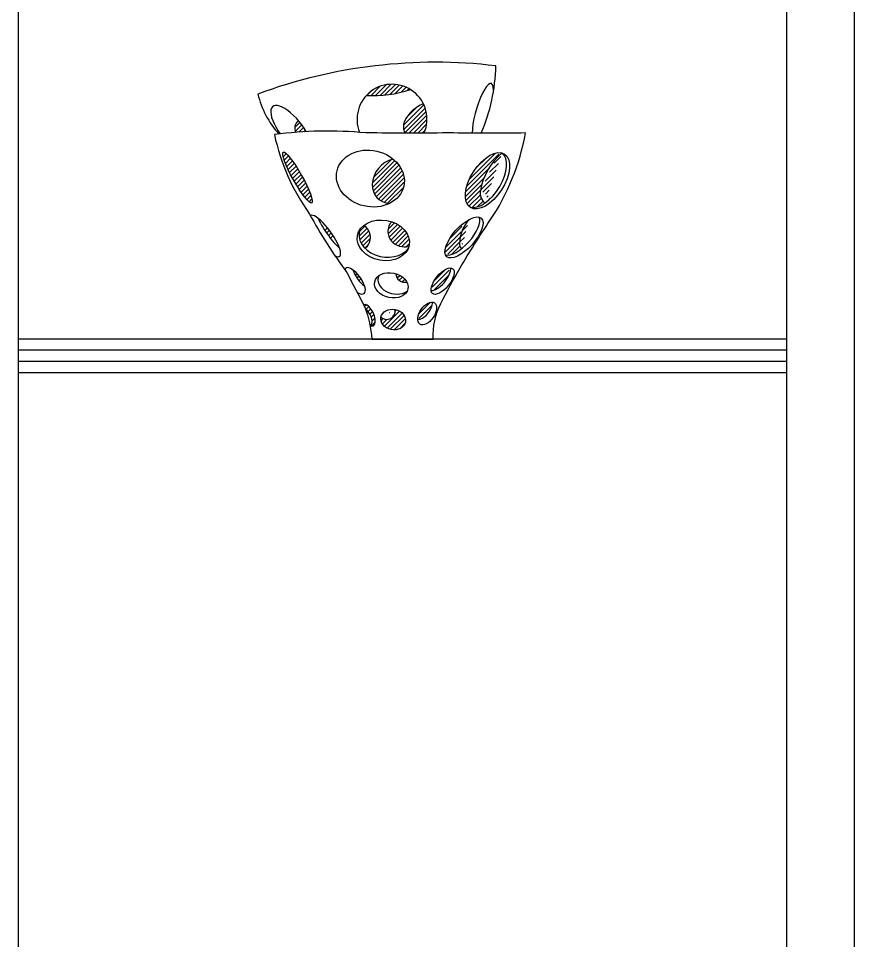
# Model space of a CAD drawing. Extents: x 493 to 4504, y 3788 to 7712.
# Drawn here: x 3336 to 4076, y 5122 to 5939 of the extents above; entities that cross this region are included whole.
import ezdxf

# ---------------------------------------------------------------- set-up
doc = ezdxf.new("R2010")
doc.units = 0
doc.header["$MEASUREMENT"] = 0
for name, color, linetype in [('3', 3, 'CONTINUOUS'), ('4', 4, 'CONTINUOUS'), ('7', 7, 'CONTINUOUS'), ('BH', 3, 'CONTINUOUS')]:
    doc.layers.add(name, color=color, linetype=linetype)
pattern_1 = [(45, (2797.242248840495, 5820.681544359914), (-1.963982013677824, 1.963982013677823), [])]

msp = doc.modelspace()

# ---------------------------------------------------------------- hatches: boundary and pattern name
at = {"layer": 'BH'}
h = msp.add_hatch(dxfattribs=at)
h.set_pattern_fill('ANSI31', color=256, scale=0.8748000000000002, style=0)
h.set_pattern_definition(pattern_1)
edge = h.paths.add_edge_path()
edge.add_ellipse((3666.665118618319, 5849.177253327574), major_axis=(-0.3183995439466376, -31.06498173351141), ratio=0.9962549567622945, start_angle=148.9582558878197, end_angle=227.538360193891)
edge.add_arc((3649.966607345249, 5973.009117951786), 102.7964993884853, 266.6995066447099, 288.6838028142801)
h = msp.add_hatch(dxfattribs=at)
h.set_pattern_fill('ANSI31', color=256, scale=0.8748000000000002, style=0)
h.set_pattern_definition(pattern_1)
edge = h.paths.add_edge_path()
edge.add_ellipse((3666.665118618319, 5849.177253327574), major_axis=(-0.3183995439466376, -31.06498173351141), ratio=0.9962549567622945, start_angle=67.54521416794387, end_angle=116.8150598902486)
edge.add_arc((3705.154742262734, 5834.603937380632), 30.2679673305764, 110.7533803469457, 155.2177491052266)
edge.add_arc((3687.253788197145, 5842.868611033193), 10.551248865232, 155.2177491052266, 213.7865795480336)
edge.add_arc((3682.265007660768, 10133.78532510814), 4296.785936816193, 269.9495884232237, 270.1717581608607)
h = msp.add_hatch(dxfattribs=at)
h.set_pattern_fill('ANSI31', color=256, scale=0.8748000000000002, style=0)
h.set_pattern_definition(pattern_1)
edge = h.paths.add_edge_path()
edge.add_ellipse((3577.628255536434, 5839.819657120044), major_axis=(-16.50594260853348, 20.77703697693533), ratio=0.3777165453594174, start_angle=249.2913292619804, end_angle=275.7050593133414)
edge.add_arc((3588.933924111228, 5841.518929876309), 8.34005827873243, 128.0250569867383, 207.4305879645446)
edge.add_arc((3609.663641556008, 5490.701341676105), 348.1141225389854, 93.10531232783927, 94.63529073361639, ccw=False)
h = msp.add_hatch(dxfattribs=at)
h.set_pattern_fill('ANSI31', color=256, scale=0.8748000000000002, style=0)
h.set_pattern_definition(pattern_1)
edge = h.paths.add_edge_path()
edge.add_ellipse((3583.02827940106, 5797.611123369612), major_axis=(-12.59263136214027, 22.51154006328856), ratio=0.159525962637324, start_angle=0, end_angle=360)
h = msp.add_hatch(dxfattribs=at)
h.set_pattern_fill('ANSI31', color=256, scale=0.8748000000000002, style=0)
h.set_pattern_definition(pattern_1)
edge = h.paths.add_edge_path()
edge.add_ellipse((3647.530537315313, 5796.772183679758), major_axis=(-29.52272635275065, 6.851338621230167), ratio=0.8223538696135514, start_angle=134.6713202827712, end_angle=238.9632047289722)
edge.add_arc((3673.522928227148, 5790.444729148337), 24.33428471058253, 104.1364390510172, 177.6519286518396)
edge.add_arc((3665.320242760848, 5790.781076445321), 16.12470625835732, 177.6519286518396, 266.2989121537523)
h = msp.add_hatch(dxfattribs=at)
h.set_pattern_fill('ANSI31', color=256, scale=0.8748000000000002, style=0)
h.set_pattern_definition(pattern_1)
edge = h.paths.add_edge_path()
edge.add_ellipse((3751.209874865555, 5794.814657736766), major_axis=(15.11115849199037, 23.63012631642699), ratio=0.5277497470341902, start_angle=9.438601290657552, end_angle=178.2617347301505)
edge.add_ellipse((3748.588872943192, 5796.055344359947), major_axis=(15.11115849199039, 23.630126316427), ratio=0.5277497470341903, start_angle=189.4386012906618, end_angle=231.4196896747403)
edge.add_arc((3756.609270307325, 5784.146083387746), 11.88761434044152, 169.7348328545634, 229.660546806196, ccw=False)
edge.add_arc((3800.688534892069, 5776.163203244165), 56.68390817953686, 130.23985402002, 169.7348328545592, ccw=False)
h = msp.add_hatch(dxfattribs=at)
h.set_pattern_fill('ANSI31', color=256, scale=0.8748000000000002, style=0)
h.set_pattern_definition(pattern_1)
edge = h.paths.add_edge_path()
edge.add_ellipse((3658.994821307908, 5742.067743315433), major_axis=(-22.94657384757409, 4.194696705874907), ratio=0.7625230836988741, start_angle=176.2027673778281, end_angle=259.3489773488006)
edge.add_arc((3675.426897131827, 5749.902154347765), 12.47312246214322, 136.4987300505771, 222.7250892863125)
edge.add_arc((3678.012387498497, 5752.290073248119), 15.9926276987951, 222.7250892863112, 283.2547456688901)
edge = h.paths.add_edge_path()
edge.add_ellipse((3658.994821307908, 5742.067743315433), major_axis=(-22.94657384757409, 4.194696705874907), ratio=0.7625230836988741, start_angle=325.9797314210061, end_angle=340.3492284553398)
edge.add_ellipse((3660.632957512644, 5745.044155144441), major_axis=(-22.94657384757409, 4.194696705874907), ratio=0.7625230836988741, start_angle=351.0763101275787, end_angle=407.6947753101739)
edge.add_arc((3635.028514962498, 5744.754122209623), 12.54264222083202, 308.4185164762876, 417.5126503875206)
h = msp.add_hatch(dxfattribs=at)
h.set_pattern_fill('ANSI31', color=256, scale=0.8748000000000002, style=0)
h.set_pattern_definition(pattern_1)
edge = h.paths.add_edge_path()
edge.add_ellipse((3730.381853637633, 5744.605132695494), major_axis=(15.27935325317022, 17.01267015553967), ratio=0.4167691538891778, start_angle=49.86098299979444, end_angle=168.466174851499)
edge.add_ellipse((3727.552343828864, 5747.149965497936), major_axis=(15.27935325317022, 17.01267015553967), ratio=0.4167691538891778, start_angle=191.500171283708, end_angle=247.1605718447257)
edge.add_arc((3733.015783666697, 5739.285736050177), 6.696970818109225, 176.9364144573975, 223.476850311615, ccw=False)
edge.add_arc((3760.5539174967, 5737.811876687287), 34.27451741422163, 138.683673430206, 176.9364144573979, ccw=False)
h = msp.add_hatch(dxfattribs=at)
h.set_pattern_fill('ANSI31', color=256, scale=0.8748000000000002, style=0)
h.set_pattern_definition(pattern_1)
edge = h.paths.add_edge_path()
edge.add_ellipse((3607.374033082058, 5745.876528339295), major_axis=(-12.87246961528358, 18.03719592243174), ratio=0.2785746700125182, start_angle=222.9597491026529, end_angle=317.7297058443201)
edge.add_ellipse((3612.850320348101, 5749.012969826865), major_axis=(-11.8690529209124, 16.17409309172068), ratio=0.1799527038345497, start_angle=31.78893793119176, end_angle=140.8597690074348)
h = msp.add_hatch(dxfattribs=at)
h.set_pattern_fill('ANSI31', color=256, scale=0.8748000000000002, style=0)
h.set_pattern_definition(pattern_1)
edge = h.paths.add_edge_path()
edge.add_ellipse((3708.561397862357, 5709.401060767947), major_axis=(8.991580353475378, 11.02763728602528), ratio=0.4411498286439473, start_angle=196.2902656250348, end_angle=334.6449521472663)
edge.add_ellipse((3711.504095951761, 5705.970240162736), major_axis=(8.991580353475378, 11.02763728602528), ratio=0.4411498286439473, start_angle=16.2902656250339, end_angle=154.6449521472718)
h = msp.add_hatch(dxfattribs=at)
h.set_pattern_fill('ANSI31', color=256, scale=0.8748000000000002, style=0)
h.set_pattern_definition(pattern_1)
edge = h.paths.add_edge_path()
edge.add_ellipse((3633.767790699043, 5706.215298652865), major_axis=(-8.092423318453354, 11.27269577615526), ratio=0.4086540797792318, start_angle=229.8517152481418, end_angle=310.2273977782843)
edge.add_ellipse((3640.797570897212, 5711.279843687872), major_axis=(-8.092423318453354, 11.27269577615526), ratio=0.4086540797792317, start_angle=49.8517152481423, end_angle=130.2273977782845)
h = msp.add_hatch(dxfattribs=at)
h.set_pattern_fill('ANSI31', color=256, scale=0.8748000000000002, style=0)
h.set_pattern_definition(pattern_1)
edge = h.paths.add_edge_path()
edge.add_ellipse((3666.055740215706, 5702.212674322886), major_axis=(-14.71349616316799, 3.185762115082088), ratio=0.7309962396901615, start_angle=211.8958967633699, end_angle=263.3677806398907)
edge.add_arc((3678.046640685478, 5712.992962418196), 7.991880015991977, 183.3334002748823, 282.512584264713)
h = msp.add_hatch(dxfattribs=at)
h.set_pattern_fill('ANSI31', color=256, scale=0.8748000000000002, style=0)
h.set_pattern_definition(pattern_1)
edge = h.paths.add_edge_path()
edge.add_ellipse((3645.95736940594, 5675.637906053562), major_axis=(-4.059451932243097, 9.465629809580307), ratio=0.4488073052340334, start_angle=151.4591775482065, end_angle=364.1387453584805)
edge.add_arc((4940.545427129498, 6374.984537795638), 1470.851995728783, 207.9785602949709, 208.0705245575642)
edge.add_arc((3538.45279631666, 5645.348018771277), 110.8025320840489, 18.670257438378428, 19.790275350402624, ccw=False)
edge.add_arc((3635.009338033846, 5669.46700056147), 14.13033832823864, 5.518717635695282, 53.44885925509021, ccw=False)
edge.add_arc((3643.675269172709, 5670.304292184894), 5.424052106998198, -45.25184038694073, 5.518717635694486, ccw=False)
h = msp.add_hatch(dxfattribs=at)
h.set_pattern_fill('ANSI31', color=256, scale=0.8748000000000002, style=0)
h.set_pattern_definition(pattern_1)
edge = h.paths.add_edge_path()
edge.add_ellipse((3694.103201963208, 5682.254487030461), major_axis=(6.457589617525439, 9.393912856230186), ratio=0.5624905554312922, start_angle=197.3993978561096, end_angle=321.8865533868832)
edge.add_ellipse((3697.863317617594, 5677.35331548447), major_axis=(6.457589617525439, 9.393912856230186), ratio=0.5624905554312922, start_angle=17.39939785610341, end_angle=141.886553386876)
h = msp.add_hatch(dxfattribs=at)
h.set_pattern_fill('ANSI31', color=256, scale=0.8748000000000002, style=0)
h.set_pattern_definition(pattern_1)
edge = h.paths.add_edge_path()
edge.add_ellipse((3662.060475143771, 5679.232099276092), major_axis=(-7.111522526281923, 1.633723558097908), ratio=0.9838276962218355, start_angle=57.82718862772498, end_angle=206.3628518436914, ccw=False)
edge.add_ellipse((3667.70064862535, 5671.962026086523), major_axis=(-10.78989728159251, 2.205527282865653), ratio=0.8196735272475806, start_angle=359.9203512646286, end_angle=631.9190109854973)

# ---------------------------------------------------------------- linework, layer by layer
at = {"layer": '3'}
for p, q in [((4016.0497226475, 5644.724837241951), (3336.0497226475, 5644.724837241951)), ((4016.0497226475, 5634.724837241951), (3336.0497226475, 5634.724837241951))]:
    msp.add_line(p, q, dxfattribs=at)
at = {"layer": '4'}
for p, q in [((3336.0497226475, 4439.724837241951), (3336.0497226475, 6839.724837241951)), ((4016.0497226475, 4439.724837241951), (4016.0497226475, 6839.724837241951)), ((4076.0497226475, 4439.724837241951), (4076.0497226475, 6839.724837241951))]:
    msp.add_line(p, q, dxfattribs=at)
at = {"layer": '7'}
for p, q in [((4016.0497226475, 5654.724837241951), (3336.0497226475, 5654.724837241951)), ((4016.0497226475, 5624.724837241951), (3336.0497226475, 5624.724837241951))]:
    msp.add_line(p, q, dxfattribs=at)
for points in [[(3745.671019140924, 5836.824309558927, 0.09468676884152563), (3758.579650045671, 5896.546063642789, 0.118621623145633), (3547.901437020671, 5871.567296235281, 0.123357570800706), (3566.621109886835, 5836.14422085962)], [(3694.429402795291, 5862.907946630789, 0.1964838884584575), (3677.674231558291, 5847.29138699621, 0.2612672847735645), (3678.484489653338, 5837.001051432673)], [(3667.579722482918, 5814.04209590519, 0.3322462229676378), (3649.20907524555, 5791.441707365195, 0.4073138006176488), (3664.279372732706, 5774.689999989631, 0.4073138006176488)], [(3764.071364176216, 5819.432687355629, 0.1740557773123963), (3744.911934369762, 5786.264504184202, 0.2676018167794735), (3748.914241721106, 5775.085072971443)], [(3666.379404078943, 5758.488285805741, 0.3950518521252938), (3666.263922281745, 5741.439372544338, 0.2704277203925072), (3681.679193373853, 5736.723484816973, 0.2704277203925072)], [(3734.811148891769, 5760.440451731483, 0.1684764916171642), (3726.328383901022, 5739.643650163706, 0.205909187254313), (3728.156110496138, 5734.67780866208)], [(3647.493757988266, 5666.452087046939, 0.2252247476970262), (3649.074179897487, 5670.825928308355, 0.212237995995695), (3643.424520453105, 5680.818263315943)]]:
    msp.add_lwpolyline(points, format="xyb", dxfattribs=at)
msp.add_lwpolyline([(3726.937365031434, 5717.611909672632, -0.01527263629278955), (3753.352325265894, 5759.536624045287, 0.1042376087442121), (3784.817203948402, 5837.174985350624, -0.01161799717037443), (3721.110536492621, 5837.174985350624, -0.00452039305318484), (3643.419478828844, 5837.174985350624, 0.05823353779577365), (3562.620780802006, 5835.622218926478, 0.1026195280218329), (3593.697201581057, 5765.35950205847, 0.03693756950422967), (3626.715903303169, 5713.729990997177, 0.005909177494427704), (3642.711136776881, 5682.863343116365, -0.0652618503410323), (3648.857852322275, 5654.724837241951), (3703.241592972725, 5654.724837241951, -0.1292650075659321), (3709.845334460377, 5686.168372585594, -0.0168940815912294)], format="xyb", close=True, dxfattribs=at)
for centre, radius, start, end in [((3649.966607345246, 5973.009117951787), 102.7964993884857, 266.6995066447117, 288.6838028142807), ((3588.933924111228, 5841.518929876309), 8.340058278732423, 128.0250569867398, 207.4305879645449), ((3635.0285149625, 5744.754122209623), 12.54264222083215, 308.4185164762827, 57.5126503875195), ((3678.046640685478, 5712.992962418196), 7.991880015991794, 183.3334002748755, 282.5125842647251)]:
    msp.add_arc(centre, radius, start, end, dxfattribs=at)
for centre, major_axis, ratio, start_param, end_param in [((3666.665118618319, 5849.177253327574), (-0.3183995439466376, -31.06498173351141), 0.9962549567622945, 1.178886381195343, 5.102147494393278), ((3747.131587048625, 5855.204179964467), (7.300704120395747, 25.69374042361603), 0.2388566545856153, 5.663254887085584, 8.71282375665415), ((3577.628255536434, 5839.819657120044), (-16.50594260853348, 20.77703697693534), 0.3777165453594172, 4.350954492294844, 7.726273427060404), ((3748.588872943192, 5796.055344359947), (15.11115849199038, 23.63012631642699), 0.5277497470341903, 3.306327322894828, 6.252846854947436), ((3607.374033082058, 5745.876528339295), (-12.87246961528358, 18.03719592243174), 0.2785746700125182, 2.642428200327072, 6.28604244071924), ((3612.850320348101, 5749.012969826865), (-11.8690529209124, 16.17409309172067), 0.1799527038345497, 0.5548216326114109, 2.458466752778401), ((3727.552343828864, 5747.149965497936), (15.27935325317021, 17.01267015553966), 0.416769153889178, 3.342308507033801, 6.08188208298891), ((3660.632957512644, 5745.044155144441), (-22.94657384757406, 4.194696705874906), 0.762523083698874, 6.127437537478961, 9.081807296758225), ((3633.767790699043, 5706.215298652865), (-8.092423318453347, 11.27269577615525), 0.4086540797792316, 2.290096177468949, 6.5324572437398), ((3640.797570897212, 5711.279843687872), (-8.092423318453347, 11.27269577615525), 0.4086540797792316, 0.8700765688467451, 2.272896867535414), ((3708.561397862357, 5709.401060767947), (8.991580353475378, 11.02763728602528), 0.4411498286439473, 3.425911424771103, 5.840656240148665), ((3669.161922961339, 5705.643494928097), (-14.71349616316799, 3.185762115082088), 0.7309962396901615, 6.083708270268167, 8.827268274381726), ((3645.95736940594, 5675.637906053562), (-4.059451932243097, 9.465629809580307), 0.4488073052340334, 2.591080223159386, 6.355420040586704), ((3694.103201963208, 5682.254487030461), (6.457589617525438, 9.393912856230182), 0.5624905554312923, 3.445269434043349, 5.617980174497616), ((3662.060475143771, 5679.232099276092), (-7.111522526281923, 1.633723558097908), 0.9838276962218355, 1.009274838725622, 3.601711218477666)]:
    msp.add_ellipse(centre, major_axis=major_axis, ratio=ratio, start_param=start_param, end_param=end_param, dxfattribs=at)
for centre, major_axis, ratio in [((3583.02827940106, 5797.611123369612), (-12.59263136214027, 22.51154006328856), 0.159525962637324), ((3647.530537315313, 5796.772183679758), (-29.52272635275065, 6.851338621230169), 0.8223538696135514), ((3751.209874865555, 5794.814657736766), (15.11115849199037, 23.63012631642699), 0.5277497470341902), ((3730.381853637633, 5744.605132695494), (15.27935325317021, 17.01267015553967), 0.4167691538891778), ((3658.994821307908, 5742.067743315433), (-22.94657384757406, 4.194696705874906), 0.762523083698874), ((3666.055740215706, 5702.212674322886), (-14.71349616316799, 3.185762115082088), 0.7309962396901615), ((3711.504095951761, 5705.970240162736), (8.991580353475378, 11.02763728602528), 0.4411498286439473), ((3667.70064862535, 5671.962026086523), (-10.7898972815925, 2.20552728286565), 0.8196735272475805), ((3697.863317617594, 5677.35331548447), (6.457589617525438, 9.393912856230182), 0.5624905554312923)]:
    msp.add_ellipse(centre, major_axis=major_axis, ratio=ratio, dxfattribs=at)

doc.saveas('drawing.dxf')
